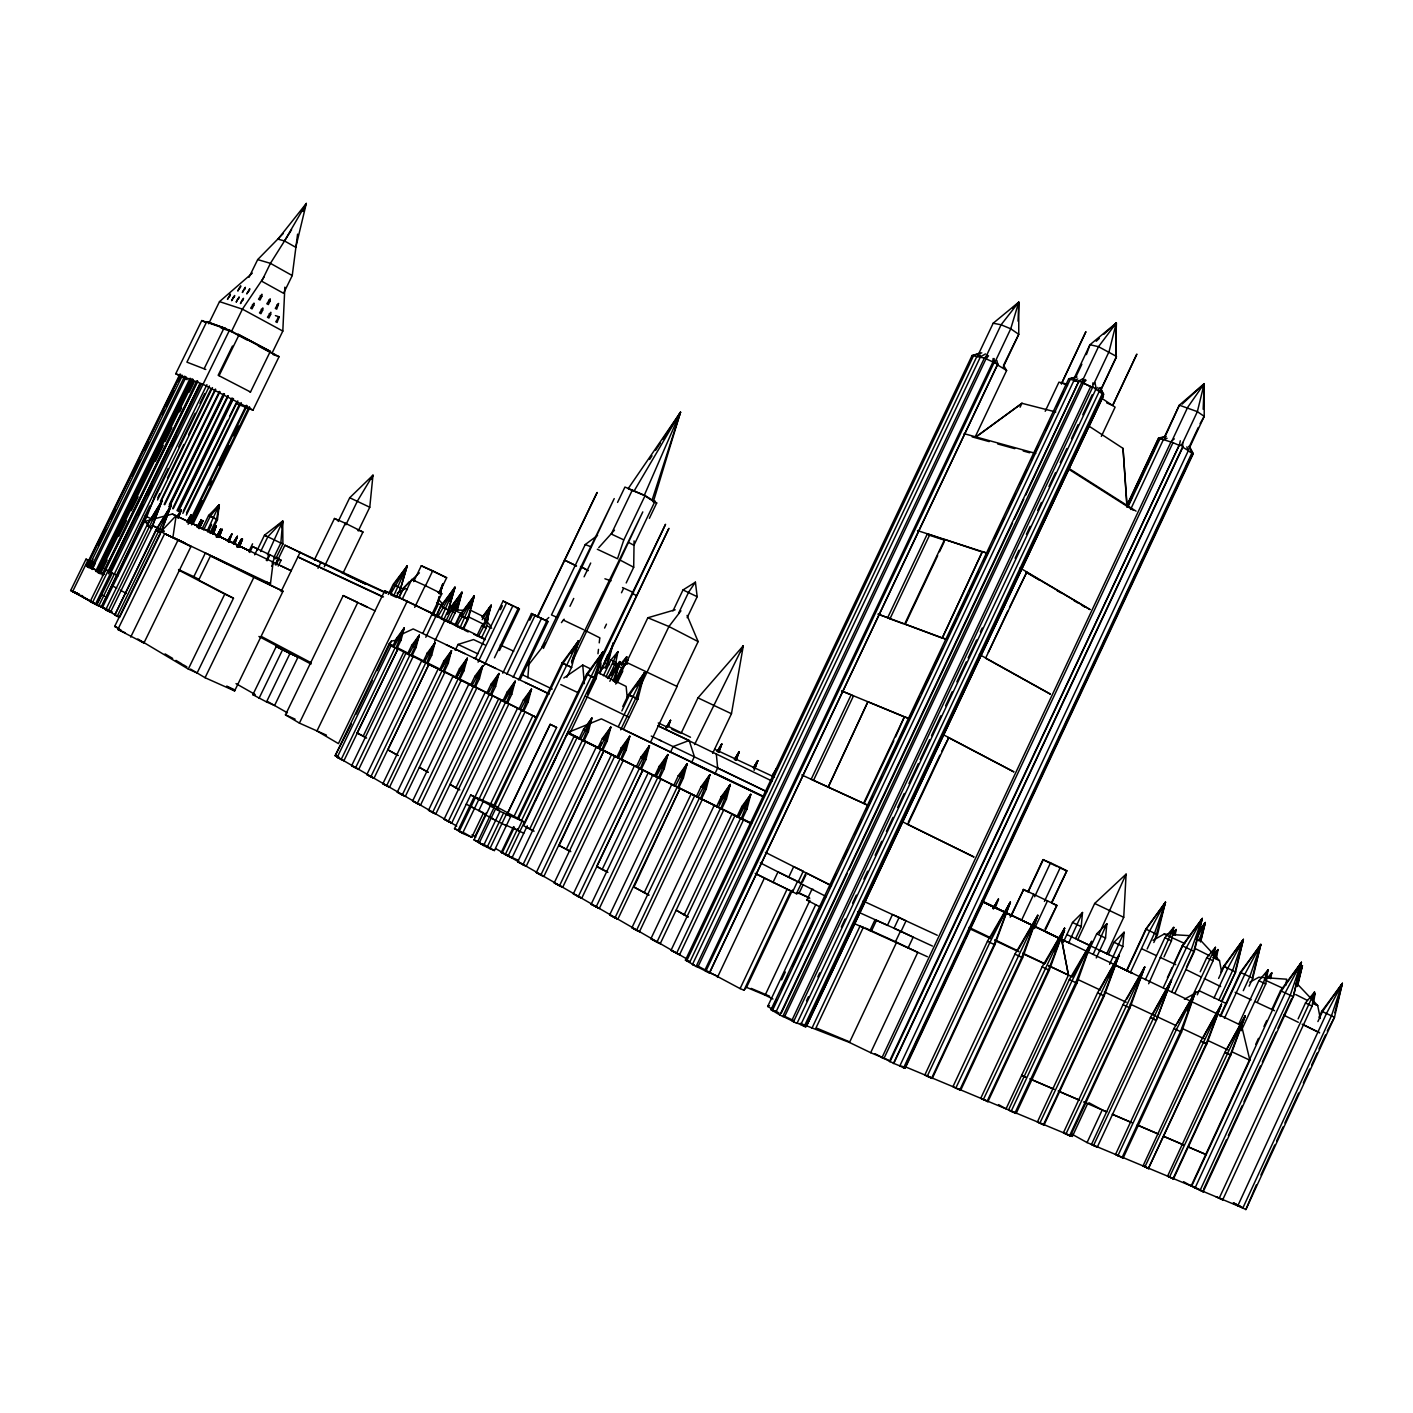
<?xml version="1.0" encoding="UTF-8"?>
<svg xmlns="http://www.w3.org/2000/svg" width="1413" height="1413" viewBox="0 0 1413 1413"><rect width="100%" height="100%" fill="white"/><g stroke="black" fill="none" stroke-linecap="round" stroke-linejoin="round"><path stroke-width="1.5" d="M398.042 755.531L387.763 749.72L397.865 755.354M1092.885 382.852L1092.85 386.791L793.505 1021.793L797.003 1023.383L1096.188 388.575L1094.969 382.746M626.189 582.951L633.695 567.249L634.084 540.896M857.585 911.756L887.435 925.25M1100.356 391.154L1115.775 358.425L1116.341 322.941L1089.953 344.737L1073.58 379.461M1018.049 321.14L1018.791 302.188L1018.755 334.316L1003.248 367.097M1203.17 409.275L1204.229 383.7L1179.325 405.178L1164.683 436.387M258.438 346.079L271.95 353.321L282.812 331.084L284.843 287.157M261.794 296.447L261.9 294.257L258.526 299.203L260.027 300.033L261.776 296.447L260.275 295.617M270.077 301.004L270.201 298.814L266.827 303.76L268.329 304.572L270.077 301.004L268.576 300.192M1098.89 949.836L1106.785 953.651L1123.724 917.302L1126.108 874.152M875.036 1053.762L893.793 1063.406L1182.805 447.214L1182.628 442.534M262.677 310.118L262.836 307.946L259.497 312.909L260.928 313.704L262.677 310.118L261.228 309.323M600.172 673.789L600.984 662.874M270.642 314.445L270.801 312.291L267.481 317.254L268.894 318.031L270.625 314.463L269.229 313.686M527.826 677.904L529.38 658.423M279.067 316.812L277.107 322.5L275.782 321.775L279.067 316.812L275.411 315.611M257.307 549.975L264.496 535.174L282.671 521.132L280.851 542.981L273.663 557.799M996.801 360.35L997.755 364.112L709.432 973.009L705.811 971.314L704.716 970.537L992.791 362.293L993.109 358.513M1114.415 964.531L1122.84 946.48L1124.077 932.244L1114.027 942.277L1108.499 954.146M253.81 305.261L253.987 303.106L250.684 308.122L252.044 308.864L253.792 305.279L252.432 304.537M1075.629 938.603L1081.21 926.628L1082.517 912.498L1072.52 922.477L1063.159 942.524M1096.258 957.961L1105.531 938.038L1106.856 923.766L1096.7 933.816L1087.409 953.722M358.248 530.988L369.764 507.232L372.979 475.192L349.718 497.747L338.202 521.468M597.964 653.724L598.476 649.379M599.218 642.862L599.713 638.517M210.749 533.46L217.443 519.719L219.298 504.759L208.612 515.462L201.9 529.221M177.649 539.837L191.002 546.46L143.914 643.003L117.862 629.456L164.65 533.672L270.448 583.834L273.151 562.127L172.439 513.996L144.479 521.503L148.383 523.411M291.573 229.754L270.431 263.348L261.705 281.205L283.571 293.303L292.244 275.553L297.595 234.134M1285.83 985.267L1286.695 979.209L1258.806 977.248L1249.816 982.176M281.735 527.544L282.688 521.15L277.831 525.671M1313.454 1003.371L1315.061 993.48L1313.189 996.871M1257.446 1001.905L1265.748 983.96L1268.044 969.901L1258.859 980.693L1238.583 1024.531M1216.381 959.056L1217.971 949.554L1212.99 955.4M1164.012 956.866L1171.448 940.864L1173.744 927.37L1164.86 937.737L1145.36 979.704M712.629 753.341L731.457 713.742L743.309 645.759L697.969 697.863L681.048 733.418M1061.463 383.665L1085.908 331.666L1061.428 383.877L1061.605 382.835L1067.486 385.449M1175.139 935.212L1176.128 929.524L1172.437 933.922M1222.704 1199.831L1216.081 1196.67L1222.704 1199.831L1312.094 1006.109L1314.532 992.085L1305.488 1002.947L1298.123 1018.914M1197.288 994.805L1213.061 960.787L1215.445 947.311L1206.72 957.749L1200.22 971.755M1270.729 978.697L1271.771 972.798L1266.666 978.891M625.2 665.205L626.771 656.762L619.795 664.922M481.48 637.917L486.266 627.99L488.068 618.452L481.709 625.8L476.94 635.744M209.848 533.019L216.56 519.26L219.298 504.759L210.961 514.35M608.279 678.046L615.838 662.22L617.958 651.623L610.981 659.942L603.422 675.75M450.217 622.939L455.004 612.995L456.964 603.545L450.765 610.981L445.96 620.908M1180.297 440.75L1179.449 444.742L889.925 1061.87M105.657 609.904L110.585 612.129L105.657 609.904L146.811 525.618L161.894 500.961L152.427 526.042M244.926 289.206L245.367 287.298L242.347 292.509L244.255 288.994M1297.487 986.468L1302.397 965.68L1299.836 969.106M1249.092 986.168L1252.801 978.167L1260.838 944.467L1240.349 972.338L1220.02 1016.212M249.306 290.601L249.765 288.676L246.727 293.904L249.147 290.548M1200.697 941.747L1205.307 922.565L1200.096 929.613M234.205 297.384L234.664 295.494L231.644 300.704L233.392 297.136M218.291 508.804L219.298 504.759L210.29 516.24L203.578 530.016M240.281 287.74L240.758 285.85L237.755 291.043L239.662 287.546M243.001 300.245L243.478 298.337L240.457 303.583L242.206 299.998M1103.924 334.21L1116.288 322.906L1109.099 351.519L1093.574 384.424M440.273 593.937L442.87 583.852L438.807 593.195M457.247 610.699L461.945 592.347L449.21 609.109M1186.461 967.216L1193.861 951.285L1202.251 918.503L1182.222 945.739L1173.903 963.648M1200.414 941.659L1205.307 922.565L1197.694 933.181M1235.598 969.76L1243.352 939.468L1223.623 966.333L1220.867 972.268M1252.766 975.888L1260.838 944.467L1240.932 972.515L1220.567 1016.477M1334.808 1012.803L1342.35 983.43L1321.738 1011.284L1318.965 1017.272M399.42 592.453L407.103 566.083L393.114 584.523L388.31 594.449M447.109 614.302L454.951 587.331L440.626 606.301L425.79 637.281M463.517 629.015L468.268 619.159L474.238 595.897L459.755 615.061L455.021 624.899M613.313 642.809L607.714 664.587L604.34 662.838L607.678 654.837M623.504 729.161L637.846 699.117L644.646 672.641L628.432 694.648L622.762 706.518M706.164 789.125L709.874 774.748L701.078 786.688L696.379 796.579L701.466 799.016L706.164 789.125L701.078 786.688L701.996 787.112L709.874 774.748L700.495 798.575M746.982 809.048L750.762 794.371L741.79 806.558L737.003 816.643L742.196 819.134L746.982 809.048L741.79 806.558L742.69 806.982L750.745 794.371L741.242 818.692M1155.286 938.444L1165.46 902.218L1145.837 929.083L1126.479 970.678M1297.611 984.26L1302.397 965.68L1298.688 970.855M566.825 677.286L571.559 667.395L578.412 640.972L562.162 662.927L493.949 805.216M646.483 753.27L649.432 745.728L645.812 759.682L641.237 769.273L637.864 767.683L649.432 745.728L640.848 757.315L636.274 766.906M412.349 656.162L427.591 663.704L431.707 655.19L434.957 642.774L427.291 653.089L423.176 661.602L424.165 662.043M614.549 681.684L619.795 661.62L607.484 678.328M601.832 749.826L610.805 727.183L599.359 748.643L602.75 750.25L607.237 740.854L610.805 727.2L602.362 738.522L597.876 747.919L598.9 748.378L601.585 742.743M683.38 778.015L687.089 763.815L678.381 775.631L673.736 785.398L678.735 787.783L683.38 778.015L678.381 775.631L679.317 776.055M389.564 644.84L396.965 648.567L401.009 640.195L404.224 628.026L396.7 638.146L392.673 646.5M570.41 732.111L596.003 678.611L603.033 651.87L586.607 674.125L517.405 818.692M613.154 643.092L605.382 668.243M229.842 295.988L230.372 294.116L227.458 299.344L229.718 295.953M486.461 621.667L491.123 605.329L482.098 617.269M456.752 610.416L461.945 592.347L450.994 607.714M440.008 593.796L442.87 583.852L440.149 591.623M443.647 619.901L448.416 610.01L454.951 587.331L442.481 604.87M396.841 596.074L400.691 588.126L407.103 566.083L393.768 584.876L389.935 592.806M595.774 676.226L603.033 651.87L587.561 674.531L518.271 819.293M613.878 681.402L619.795 661.62L608.085 678.576M1202.993 387.674L1204.212 383.682L1182.169 404.1M571.682 662.944L578.412 640.972L563.081 663.315L477.594 841.954L483.069 844.621L479.219 842.96L495.574 808.854L499.39 810.532L490.293 805.869L474.009 839.87L477.594 841.954M638.393 692.564L636.521 698.552L637.846 699.117L628.432 694.648L630.339 695.602M639.647 688.59L644.646 672.641L629.439 695.072L621.861 710.933M234.788 544.305L237.349 536.357L232.633 543.281M652.188 499.813L680.501 412.26L628.149 488.668L644.24 495.433L653.442 501.35L680.501 412.26L662.679 439.461M677.851 787.377L687.089 763.797L680.43 774.306M720.771 808.607L730.221 784.515L721.337 796.579L716.585 806.576L721.69 809.013L726.423 799.034L730.221 784.515L723.385 795.219M213.469 534.096L216.136 526.131L211.508 533.143M623.645 540.437L617.516 558.718L597.31 549.251M191.179 523.411L193.881 515.427L188.123 524.258M620.713 759.17L629.774 736.297L621.331 747.777L616.81 757.262L617.675 757.651L622.197 748.184L621.331 747.777L626.153 750.091L621.632 759.576L618.258 757.986L629.774 736.297L626.153 750.091L624.74 749.402M1296.322 983.572L1302.38 965.68L1300.225 969.3M640.248 768.813L649.432 745.728M613.154 680.995L619.795 661.62L610.999 675.52M582.915 740.483L583.94 740.96L588.373 731.651L591.888 718.104L580.513 739.335L582.915 740.483L591.888 718.104L583.551 729.355L579.118 738.646L580.089 739.087M1181.533 1032.126L1195.557 991.679L1173.956 1028.523L1115.546 1154.439L1117.895 1155.746L1123.194 1157.936L1181.533 1032.126L1173.956 1028.523M403.676 575.903L407.103 566.083L391.012 593.266M458.501 602.168L461.945 592.347L449.776 611.635L447.939 610.787M450.005 601.443L454.951 587.331L437.694 617.039L431.689 614.355M736.138 760.282L739.034 751.999L734.477 759.488L739.034 751.999L735.943 760.194M774.112 775.101L776.196 769.167L771.834 776.32L776.179 769.167L774.73 773.088M1198.895 940.846L1205.289 922.565L1200.909 930.001M469.928 608.102L474.238 595.897L460.355 615.397L456.558 623.257M458.766 679.141L459.702 679.565L463.87 670.892L467.244 658.281L456.47 678.046L458.766 679.141L467.244 658.281L459.455 668.773L455.286 677.445M486.92 617.287L491.123 605.329L482.487 617.481M522.722 710.739L531.482 689.12L523.393 699.983L519.066 708.973L523.711 711.198L528.02 702.208L531.482 689.12L525.459 698.852M668.384 726.335L670.521 720.347L666.177 727.607M754.966 768.46L757.739 760.636L753.447 767.736L757.739 760.636L754.118 770.35M1060.863 940.351L1064.431 930.302L1059.079 939.468M1007.61 913.452L1061.569 939.203L1068.44 975.094L1006.038 1108.852L905.892 1067.027M1076.883 983.183L1091.754 941.447L1069.341 979.58L1008.564 1109.894L1011.143 1111.36L1016.159 1113.426L1076.883 983.183L1069.341 979.58M1022.606 957.784L1037.796 915.341L1014.94 954.128L952.963 1086.632L955.753 1088.204L960.681 1090.235L1022.606 957.784L1014.94 954.128M426.549 663.227L434.957 642.774L428.263 653.53L427.291 653.089L431.707 655.19M395.958 648.09L404.224 628.026L397.689 638.605L396.7 638.146L401.009 640.195M1115.775 358.425L1116.341 322.941L1098.502 346.68L1082.075 381.51M995.494 907.305L998.479 899.057L993.039 908.524M1129.923 1007.981L1144.707 967.057L1122.999 1004.678L1063.441 1132.731L1065.897 1134.091L1070.418 1135.981L1129.923 1007.981L1122.999 1004.678M994.823 944.785L1010.401 902.077L987.457 941.27L924.844 1074.94L927.211 1076.282L932.262 1078.419L994.823 944.785L987.457 941.27M987.033 1101.504L1048.464 969.936L1064.554 928.27L1042.123 966.863L980.746 1098.29L987.934 1101.645L1049.276 970.272L1064.554 928.27M1104.171 995.953L1119.255 954.746L1039.791 1123.247L1044.048 1125.066L1104.171 995.953L1097.565 992.791L1037.425 1121.94L1039.791 1123.247M437.5 601.549L439.408 596.374L437.659 605.665L432.908 615.503M1148.363 1168.586L1206.79 1043.942L1221.468 1004.219L1206.207 1043.695L1148.363 1168.586L1143.029 1165.919L1200.856 1041.116L1221.468 1004.219L1213.096 1023.56M1230.741 1055.14L1245.277 1015.735L1224.859 1052.349L1167.58 1176.146L1173.496 1178.901L1230.741 1055.14L1224.859 1052.349L1230.246 1054.946L1172.931 1178.866M252.574 543.828L248.741 551.671M571.523 661.743L573.837 655.544M155.872 530.087L161.011 532.577L171.167 505.342L155.872 530.087L114.789 615.044L119.61 617.357L160.04 534.556M178.321 517.935L181.235 510.093L176.819 517.211L181.235 510.093L178.25 517.9M1312.359 1000.687L1315.061 993.48M188.229 522.686L191.179 514.809L186.799 521.98L191.179 514.791L188.194 522.669M416.323 643.056L419.255 635.249L411.66 645.458L407.598 653.883L411.942 655.968L416.005 647.525L419.255 635.249L412.649 645.918L411.66 645.458L416.005 647.525L414.857 646.96L410.918 655.508M1097.177 1147.338L1156.346 1020.345L1171.483 980.021L1150.429 1017.519L1091.49 1144.424L1097.442 1147.215L1091.49 1144.424M400.568 637.705L404.206 628.026L393.768 647.048M431.972 650.651L434.957 642.774L424.359 662.167M462.687 670.31L467.244 658.281L460.426 669.232L459.455 668.773L463.87 670.892L462.952 670.451M151.703 527.967L146.811 525.618L151.703 527.967L161.912 500.961L146.828 525.654L151.668 527.967L110.497 612.218M191.055 522.262L193.192 516.628M198.456 527.579L201.458 519.666M234.381 544.111L237.349 536.357L233.074 543.493M371.407 479.29L372.961 475.174L357.454 500.979L345.885 524.824M625.27 660.683L626.754 656.762L621.526 665.682M1214.897 957.625L1217.971 949.554L1214.809 955.259M154.07 497.8L146.811 516.716L102.39 607.608L119.081 617.057M239.062 545.33L241.411 539.201L236.925 546.707M495.098 683.715L498.983 673.524L491.053 684.21L486.814 693.041L491.371 695.214L495.627 686.382L498.983 673.524L493.208 682.815M529.433 694.454L531.482 689.12L520.461 709.662M675.856 424.395L680.501 412.26L634.225 490.806M1230.246 1054.946L1245.277 1015.735L1227.208 1048.552M586.943 730.945L588.373 731.651L586.943 730.945L591.87 718.104L587.667 724.781M607.237 736.456L610.805 727.183L603.369 738.999M626.895 743.786L629.774 736.297L623.274 746.488M162.195 528.533L171.167 505.342L156.207 530.281L114.789 615.044M668.243 726.264L670.521 720.347L666.23 727.642M1162.281 910.378L1165.46 902.218L1146.19 929.171L1126.797 970.837M218.326 535.368L220.728 529.239L216.242 536.799M664.887 762.19L667.872 754.577L659.253 766.288L654.643 775.967L655.597 776.391L659.27 768.654M683.327 773.423L687.089 763.797L675.273 786.158M1199.973 924.332L1202.251 918.503L1182.699 945.862L1163.252 987.722M1202.94 928.588L1205.289 922.565L1196.087 939.504M707.577 780.559L709.874 774.748L698.004 797.374M727.13 792.357L730.203 784.498L718.246 807.388M1060.562 940.193L1064.431 930.302L1059.273 939.574M1240.95 945.597L1243.352 939.468L1224.153 966.492L1218.624 978.414M748.413 800.306L750.762 794.371L738.699 817.473M1258.488 950.401L1260.838 944.449L1255.38 953.634M1298.989 968.453L1301.373 962.412L1280.514 990.707L1272.248 1008.582M1300.825 969.583L1302.38 965.68L1297.487 974.882M191.567 521.256L193.881 515.427L189.642 522.686M1339.966 989.383L1342.332 983.43L1322.515 1011.549L1317.905 1021.564M213.027 533.867L216.136 526.131L211.915 533.355L216.118 526.131L212.904 533.831M1060.492 940.175L1064.431 930.302L1059.45 939.645M303.036 211.438L306.303 203.437L277.955 239.133L284.525 240.952L295.776 247.328L306.321 203.437L284.525 240.952M1187.432 1011.355L1195.557 991.679L1177.435 1023.065M234.152 544.005L237.349 536.357L233.269 543.581M735.661 760.053L739.034 751.999L734.972 759.717M238.868 545.224L241.411 539.201L237.19 546.849M754.312 768.76L757.739 760.636L753.659 768.442M275.729 558.806L282.9 544.04L282.706 521.15L267.446 554.814M718.352 751.981L721.743 744.015L717.203 751.416M484.518 620.713L491.123 605.329L486.867 621.897L488.05 618.452L478.477 636.274M454.597 609.374L461.927 592.347L459.013 597.823M1085.643 955.612L1091.754 941.447L1072.591 976.206M1137.836 982.953L1144.689 967.057L1126.709 999.221M190.543 523.11L193.881 515.427L189.837 522.757M668.013 726.141L670.521 720.347L666.618 727.819M1031.861 929.048L1037.796 915.341L1018.826 948.847M1174.397 933.516L1176.128 929.524L1173.232 935.3M644.24 495.433L680.483 412.243L675.467 421.833M772.858 776.797L776.179 769.167L772.399 776.585M1054.398 951.567L1056.942 945.739M1058.62 941.853L1064.537 928.27L1045.002 963.489M1238.23 1031.879L1245.277 1015.735L1169.452 1177.188M1005.208 913.911L1010.383 902.077L991.661 936.077M1082.499 912.48L1068.793 942.648M1212.778 953.386L1215.427 947.311L1192.166 996.748M238.779 545.188L241.411 539.201L237.243 546.866M1270.199 976.33L1271.771 972.78L1269.263 977.955M1109.523 976.701L1119.255 954.746L1103.535 995.688L1043.359 1124.942M1165.389 993.745L1171.465 980.021L1152.937 1013.916M575.868 646.624L578.412 640.972L570.781 653.354M616.439 669.073L619.795 661.62L609.851 681.278M740.624 651.658L743.309 645.759L694.56 744.58M1312.907 995.67L1314.514 992.067L1219.136 1198.348M599.589 659.5L603.033 651.87L596.374 662.609M642.067 678.293L644.628 672.641L640.23 679.706M1255.733 1044.331L1258.488 1038.361M1263.981 1026.456L1266.737 1020.504M1191.177 1185.966L1281.291 990.972L1301.373 962.412L1293.301 996.695L1203.187 1191.83L1190.558 1185.33L1197.094 1188.28M1192.554 1184.2L1249.869 1060.209L1241.55 1025.573L981.805 901.017M1233.514 1202.781L1243.157 1208.08L1195.027 1188.033L1285.229 992.774L1301.373 962.412L1293.301 996.695L1280.514 990.707M1200.026 1190.523L1290.246 995.176L1301.391 962.412L1295.809 971.738M1203.576 1189.251L1226.519 1139.567M1228.356 1135.593L1242.133 1105.778M1243.97 1101.804L1260.484 1066.02M1262.321 1062.046L1276.098 1032.249M1277.917 1028.275L1291.694 998.461M1237.788 1205.854L1326.524 1013.386L1342.332 983.43L1334.49 1017.254L1245.86 1209.563L1233.266 1203.099L1241.356 1206.808M1242.734 1208.274L1331.488 1015.753L1342.35 983.43L1336.839 992.597M1256.316 1184.959L1245.86 1209.563M1260.926 1174.962L1274.756 1144.972M1276.593 1140.962L1283.057 1126.973M1284.894 1122.964L1298.724 1092.973M1303.316 1082.976L1309.78 1068.987M1311.617 1064.978L1317.146 1052.985M1318.983 1048.994L1325.447 1034.987M1327.284 1030.995L1334.49 1017.254L1321.738 1011.284M543.44 648.408L614.213 498.595L541.621 647.56M1171.748 991.785L1191.212 949.854L1202.251 918.503L1196.952 927.493M1174.892 993.304L1194.338 951.408L1202.251 918.503L1186.443 947.593L1166.061 991.502M1117.895 1155.746L1176.358 1029.706L1195.539 991.679L1180.473 1031.667L1122.028 1157.689M1213.997 998.02L1227.826 968.17L1243.352 939.468L1235.633 971.95L1221.821 1001.782M1218.801 1000.316L1232.631 970.466L1243.352 939.468L1237.753 948.918M1221.291 1001.552L1235.633 971.95L1223.623 966.333L1227.826 968.17M1144.866 1166.944L1221.468 1004.219L1203.205 1037.513M1224.435 1018.331L1244.818 974.299L1260.82 944.449L1249.799 976.666L1243.299 990.672M1241.268 1030.695L1263.416 982.794L1268.044 969.901L1265.094 975.023M1011.143 1111.36L1071.99 980.887L1091.737 941.429L1075.735 982.671L1014.905 1113.108M1099.243 933.534L1126.09 874.135L1094.669 903.472L1077.748 939.751L1091.066 946.074M1093.167 954.34L1106.838 923.749L1105.09 927.193M1109.611 964.355L1124.077 932.244L1122.346 935.671M1130.329 972.515L1149.758 930.796L1165.442 902.201L1157.512 934.558L1153.82 942.506M1147.162 948.988L1154.562 933.092L1165.46 902.218L1161.027 909.778M1065.897 1134.091L1144.689 967.057L1129.128 1007.646L1069.535 1135.822M1148.663 983.748L1173.744 927.37L1170.052 933.993M1191.654 1186.178L1087.056 1142.569L1102.228 1109.929L1088.875 1102.723M1167.438 977.566L1172.066 967.622M1093.503 1145.554L1171.465 980.021L1156.17 1020.292L1150.429 1017.519L1156.346 1020.345M453.785 610.363L456.964 603.545L448.115 621.72M927.211 1076.282L989.877 942.471L1010.383 902.077L994.187 944.538L931.538 1078.349M1010.207 917.178L1023.613 889.501L1056.906 905.38L1044.79 931.308M1011.496 915.359L1023.613 889.501M1028.099 891.409L1042.953 859.652L1050.53 862.795L1066.868 870.744L1051.943 902.66M1028.417 891.444L1043.342 859.563M1021.581 920.181L1033.751 894.199M1034.634 896.76L1050.53 862.795M955.753 1088.204L1037.796 915.324L1021.758 957.431L959.745 1090.077M1044.419 901.423L1060.315 867.441M1034.581 928.482L1047.528 900.788M1051.519 902.589L1066.868 870.744M1045.019 929.012L1056.906 905.38M983.271 1099.72L1064.537 928.27M598.67 665.435L665.558 524.276L599.483 660.948M1113.179 404.577L1136.864 354.098L1112.579 405.478L1106.697 402.864M887.417 925.427L892.504 914.441M894.164 915.2L899.11 917.496L894.04 928.27L932.421 946.039M895.436 941.853L900.487 931.114L913.151 937.208L908.1 947.964L854.247 923.519M900.964 931.626L906.033 920.834L899.11 917.496M849.496 1042.476L896.637 942.206L917.779 952.362L870.673 1052.685L849.496 1042.476L800.182 1023.33M1126.638 505.995L1158.536 438.083L1164.93 436.635M1128.175 503.116L1158.095 439.372L1162.087 438.26M1128.74 504.264L1131.548 498.277M1136.229 488.297L1142.799 474.309M1147.48 464.329L1154.032 450.358M1128.439 505.889L1160.285 438.083L1166.202 436.635M1130.594 509.457L1163.358 439.69L1167.085 438.295M1164.418 438.118L1179.325 405.178L1197.359 411.642L1204.212 416.376L1188.651 449.581M881.889 1057.842L1171.253 441.315L1174.327 438.86M1172.084 440.591L1187.679 407.333L1204.194 383.665L1204.212 416.376L1200.096 423.635M883.884 1058.62L1172.984 442.622L1158.536 438.083M889.413 1061.34L1179.449 444.742L1182.858 446.455L893.422 1063.512M1181.745 444.918L1197.359 411.642L1204.212 383.682L1201.721 387.074M1189.145 446.985L1198.259 427.521M893.793 1063.406L899.834 1065.914L1188.245 450.853L1186.867 446.826M899.834 1065.914L903.614 1067.857L1192.166 452.39L1189.128 446.508M904.656 1067.168L908.4 1059.202M910.272 1055.211L918.68 1037.266M923.343 1027.304L927.087 1019.338M931.75 1009.377L938.303 995.423M942.966 985.444L949.518 971.49M954.181 961.529L963.525 941.606M965.397 937.614L979.403 907.711M986.892 891.78L990.619 883.796M995.3 873.835L1001.835 859.881M1006.515 849.919L1015.859 829.996M1017.713 826.004L1027.057 806.064M1028.929 802.089L1034.546 790.132M1039.209 780.153L1042.953 772.187M1050.424 756.238L1054.169 748.272M1058.832 738.31L1068.175 718.369M1070.047 714.395L1079.391 694.454M1081.263 690.462L1090.606 670.539M1093.397 664.552L1095.269 660.577M1102.741 644.628L1106.485 636.662M1113.956 620.713L1120.509 606.76M1122.364 602.768L1131.707 582.845M1133.579 578.853L1142.923 558.93M1144.795 554.938L1150.394 542.981M1155.075 533.019L1158.819 525.035M1166.29 509.104L1172.825 495.151M1177.506 485.171L1184.041 471.236M1185.913 467.244L1191.512 455.286M904.938 1067.592L963.896 941.853M965.75 937.861L1192.201 454.827M903.614 1067.857L905.15 1068.316L1193.279 453.679L1189.198 446.084M755.672 873.605L796.402 893.723L799.034 893.299L803.132 884.609M819.999 906.899L806.858 900.099L811.963 889.272L813.411 889.431M697.598 965.891L740.094 988.605L743.98 990.23L746.541 987.334L765.139 995.158L809.896 900.364M1045.196 411.289L1058.938 382.164L1067.292 384.195M771.445 1008.635L767.665 1006.462L815.707 904.691M863.555 803.308L904.426 716.744L908.418 718.387M982.371 551.635L942.224 638.128L982.371 551.635L986.486 552.978L917.496 530.599M864.102 803.626L893.793 740.73M895.648 736.791L904.426 716.744M781.601 979.88L785.328 971.967M1082.482 378.931L1079.002 380.892L779.87 1014.976L771.003 1009.677L1068.74 378.79L1076.794 376.865M772.946 1007.61L776.708 999.645M781.407 989.701L787.995 975.765M792.693 965.803L802.089 945.898M803.962 941.906L813.358 922M818.056 912.039L824.627 898.103M829.325 888.141L835.913 874.205M843.437 858.274L847.182 850.308M854.706 834.394L861.276 820.441M865.975 810.497L872.563 796.561M880.069 780.63L881.959 776.638M885.721 768.672L919.545 696.998M921.417 693.006L930.814 673.1M932.704 669.126L942.1 649.203M946.798 639.259L956.195 619.336M958.067 615.361L967.463 595.438M969.353 591.464L978.75 571.559M983.448 561.597L990.018 547.661M994.717 537.699L1004.113 517.794M1008.811 507.832L1015.399 493.896M1020.098 483.935L1026.668 469.999M1031.366 460.055L1037.937 446.102M1045.461 430.188L1049.223 422.222M1056.73 406.29L1063.318 392.355M772.346 1010.701L1070.595 378.666L1076.688 377.13M775.825 1012.309L1073.951 380.45L1077.748 378.967M1075.523 377.66L1081.863 364.201M1086.403 354.592L1089.953 344.737L1098.502 346.68L1116.5 356.429L1100.109 391.224M781.389 1012.98L847.146 873.587M849.019 869.613L1012.467 523.11M1014.357 519.136L1023.736 499.213M1025.626 495.239L1079.002 380.892L1091.119 386.915M779.87 1014.976L782.784 1016.477L1082.005 382.04L1085.131 379.479M782.784 1016.477L784.392 1017.095L1083.365 383.135L1086.102 380.238M793.505 1021.793L791.757 1020.681L1090.73 386.491L1096.188 388.575M806.558 1000.793L808.43 996.801M817.827 976.86L819.717 972.886M841.318 927.034L845.08 919.051M852.604 903.119L856.349 895.136M863.873 879.186L867.635 871.22M875.142 855.271L881.73 841.318M886.428 831.356L892.998 817.403M897.697 807.424L904.267 793.47M908.965 783.509L918.362 763.568M920.252 759.593L929.63 739.653M931.52 735.661L940.917 715.737M945.615 705.758L952.185 691.805M956.884 681.843L966.28 661.92M968.152 657.928L976.613 639.983M980.375 632.017L982.247 628.026M1015.135 558.259L1018.897 550.275M1026.403 534.344L1030.165 526.36M1037.69 510.411L1041.452 502.445M1048.958 486.496L1055.546 472.543M1060.227 462.581L1066.815 448.627M1071.513 438.648L1078.084 424.695M1082.782 414.733L1092.178 394.792M797.003 1023.383L796.226 1022.712L800.853 1024.637L1099.155 391.595L1097.777 387.462M800.853 1024.637L804.244 1026.368L1102.652 393.008L1100.003 387.568M804.244 1026.368L805.657 1026.756L1103.641 394.227L1100.727 388.451M805.657 1026.756L802.708 1025.237L806.311 1026.439L1103.394 395.817L1099.932 388.222M908.294 822.26L939.875 755.213M941.729 751.274L948.812 737.604L907.923 824.45M988.323 652.329L1007.699 611.193M1009.553 607.272L1026.827 572L985.568 658.211L1050.265 694.083M811.945 1028.222L860.022 926.133L863.431 927.14L815.743 1028.434M1101.345 436.387L1115.104 407.156L1100.727 397.601M869.913 930.619L875.036 919.739L900.487 931.114M871.485 930.973L876.572 920.146M177.667 517.635L181.235 510.093L178.462 515.692M688.007 916.86L684.139 914.935L731.952 814.153L737.78 816.961L734.937 815.619L671.034 950.313L679.547 954.746L743.538 819.805L658.776 777.927M738.716 815.372L742.69 806.982M676.491 953.457L740.553 818.392M985.479 353.921L980.428 356.853L692.458 964.496L694.401 965.256L685.429 960.134L972.073 355.511L980.004 353.162M686.612 961.052L973.716 355.37L981.788 352.844M689.632 962.447L976.648 356.906L980.481 355.158M977.672 355.917L993.18 323.224L1018.755 302.17L1010.737 328.805L995.176 361.657M692.458 964.496L696.114 966.492L984.384 358.072L987.563 355.069M985.55 357.613L1001.093 324.778L1018.755 302.17L1012.697 308.087M696.114 966.492L697.81 967.146L985.832 359.202L988.535 355.811M705.811 971.314L994.222 362.311L994.134 358.531M709.432 973.009L997.755 364.112L984.384 358.072L972.073 355.511M1003.831 364.678L1018.755 334.316L1010.737 328.805L1001.093 324.778L993.18 323.224M717.433 977.354L764.398 878.127L755.196 873.358M813.499 780.382L853.452 695.973L851.138 694.843L811.186 779.269L828.212 787.129L867.882 701.766L828.212 787.129M877.95 614.107L887.664 617.711L927.37 533.814L945.085 539.96M975.465 436.352L1006.621 370.506L1003.46 365.155M887.664 617.711L889.96 618.823L929.648 534.944M772.946 882.56L777.998 871.892L795.625 880.37M905.15 624.44L937.667 555.662M939.521 551.741L944.167 541.921M798.186 881.959L788.648 877.349L793.7 866.646L803.255 871.238L798.186 881.959L800.888 883.602L805.975 872.828L831.533 885.721M740.094 988.605L787.112 889.148L790.927 890.897L743.98 990.23M1020.098 407.209L1021.935 403.306L1055.776 411.978M746.541 987.334L792.516 890.031M792.534 891.974L797.586 881.323L801.436 883.072L796.402 893.723M802.584 881.977L805.958 874.824M537.558 617.057L597.134 492.466L537.117 616.898M607.926 872.369L602.15 869.472L648.214 772.805L655.95 776.532L652.735 775.031L591.146 904.285L599.342 908.488L660.984 779.022L640.972 769.131M656.162 776.726L667.854 754.577L664.216 768.672L659.606 778.333L621.172 759.364M596.039 907.093L657.769 777.521M670.327 752.493L673.171 746.541L689.173 740.465L694.384 756.626L691.522 762.649L762.861 796.543M614.938 917.938L677.198 787.094L680.059 788.454L617.852 919.174L614.938 917.938L609.657 914.918L671.776 784.427L674.602 785.752L641.043 768.972M648.956 895.153L633.96 887.064L680.059 788.454M644.187 892.751L691.151 794L680.695 788.825M636.504 930.39L699.4 798.062L702.314 799.44L639.488 931.662L636.504 930.39L631.911 927.74L694.666 795.731L697.545 797.091L691.151 794M714.837 773.953L717.645 768.054M656.886 942.224L720.4 808.448L723.703 810.002L660.26 943.637L656.886 942.224L650.881 938.762L714.219 805.41L717.521 806.964L716.585 806.576M719.093 803.661L721.46 798.663M527.314 825.828L511.93 857.974L505.236 854.635L517.582 828.848M521.379 820.9L603.033 651.87L593.919 677.551L524.612 822.384M523.764 833.246L517.688 830.314L522.121 821.059L524.276 822.26L507.991 856.296M535.28 800.853L541.144 788.613M550.646 768.743L556.492 756.556M566.489 735.643L568.379 731.687M587.596 694.083L595.173 678.258L596.003 678.611L586.607 674.125L596.003 678.611M599.501 672.906L668.914 528.356L599.942 673.083M532.772 830.614L529.698 829.078L574.137 736.191L580.319 739.176L577.069 737.639L517.688 861.806L526.237 866.24L585.706 741.825L582.456 740.306L522.916 864.827M605.983 676.915L617.94 651.623L615.167 657.31M614.814 681.825L620.501 669.956L627.884 660.03M615.256 682.108L620.925 670.257L628.131 660.189M615.715 684.051L626.153 662.22L677.11 686.488L650.545 742.214M626.507 662.397L647.843 617.764L675.149 609.78M617.145 682.903L622.815 670.998L620.925 670.257M596.233 747.106L603.863 750.798L543.864 876.431L540.79 875.124L536.304 872.528L596.233 747.106L599.236 748.519M540.79 875.124L600.861 749.385M569.368 850.979L559.159 845.486L603.863 750.798M672.977 610.928L683.009 589.945L695.408 582.174L697.174 596.692L687.16 617.693M618.47 726.353L644.628 672.641L635.815 698.11L620.678 729.832M640.637 685.482L668.932 626.524L680.942 610.822M678.593 613.224L688.643 592.171L695.408 582.174M566.224 849.425L611.493 754.648L617.781 757.686L614.69 756.22L554.214 882.913L562.692 887.311L623.257 760.388L604.252 751.062M559.424 885.933L620.06 758.887M634.349 765.952L573.289 893.97L581.697 898.297L642.827 770.05L596.692 866.434L602.15 869.472M676.792 686.329L698.128 641.59L687.071 615.414M578.182 896.796L639.383 768.442M197.802 527.279L201.458 519.666L197.043 526.89M494.444 657.804L518.271 608.261L503.063 601.055L475.457 658.458M499.46 650.51L519.419 609.003L518.271 608.261M492.589 695.814L435.822 813.976L432.555 812.563L428.528 810.232L485.224 692.264L492.943 696.061M488.068 693.659L498.983 673.506L490.329 694.737M432.555 812.563L489.357 694.295M502.781 673.206L531.465 613.507L548.032 621.561L520.373 679.194M529.734 620.201L532.595 614.249L531.465 613.507M506.772 674.337L535.191 615.15M459.773 789.92L455.869 787.977L498.648 698.887L504.529 701.731L501.262 700.177L444.088 819.257L451.683 823.143L508.91 703.886L505.995 702.438M513.131 677.392L541.568 618.17M505.571 697.863L508.15 692.529L507.161 692.052L502.869 700.972L503.858 701.431M448.204 821.642L505.501 702.279L508.91 703.886M506.472 702.72L515.144 681.278L507.161 692.052L511.753 694.26L507.479 703.179L504.158 701.607L515.144 681.278L511.753 694.26L510.429 693.606L515.144 681.278L509.139 690.922M518.5 679.971L546.884 620.837M597.558 535.403L585.247 544.553L551.476 614.92L557.411 617.499M470.653 795.007L480.12 799.74L475.369 797.639L459.19 831.374L463.959 833.44L454.527 828.654L470.653 795.007L492.943 804.88L490.735 803.608M457.953 830.632L474.132 796.932M475.033 796.879L517.547 708.231M617.569 502.41L624.935 487.061L645.123 495.539L656.709 502.993L649.379 518.306M569.951 606.301L573.731 598.441M584.099 576.804L590.705 563.028M470.953 806.841L483.546 812.793L471.783 837.308L462.563 833.334L478.777 799.546L475.369 797.639M479.025 799.104L521.644 710.244L490.664 694.878M482.487 800.641L525.053 711.869L521.644 710.244M632.512 489.71L611.264 534.026L623.857 539.907L645.123 495.539M478.777 799.546L483.211 801.489L478.795 810.691L486.019 814.771M474.733 836.991L486.372 812.705M490.24 804.668L532.842 715.79L536.234 717.433M496.97 809.402L578.412 640.972M575.727 649.185L642.809 511.895L573.042 660.101M525.053 822.242L507.956 814.806L510.764 816.378L494.409 850.555L489.922 848.63L483.599 845.504L499.972 811.309L495.574 808.854M487.22 847.058L503.593 812.899L499.972 811.309M655.12 501.032L633.925 545.277L628.891 542.592M489.922 848.63L506.313 814.4L503.593 812.899M507.143 814.082L550.134 724.321L556.616 727.465L513.59 817.297M507.408 813.817L550.275 724.339L556.616 727.465M604.587 628.061L606.46 624.14M621.49 592.754L623.363 588.832M501.279 852.357L510.658 856.967L501.279 852.357L513.608 826.605M502.127 853.01L514.473 827.223M207.782 532.047L211.473 524.4L208.665 530.105M341.116 759.611L395.128 647.719L391.101 645.723L337.195 757.35L343.889 760.812L397.848 649.009L395.128 647.719M414.698 607.378L425.225 585.583L441.792 593.76L422.946 633.112M425.119 586.554L432.731 570.799L446.649 577.723L438.984 593.601M366.603 738.063L357.118 732.976L397.848 649.009M363.106 736.332L403.8 652.011L409.064 654.555L405.973 653.089L351.607 765.758L358.708 769.396L413.126 656.568L396.682 648.426M408.746 654.466L419.255 635.249L414.998 647.066L411.66 645.458M355.475 767.983L409.947 655.049M437.429 614.531L440.626 606.301L449.016 610.345M440.927 618.576L454.951 587.331L450.959 594.838M421.675 660.86L428.898 664.357L374.021 778.245L370.807 776.85L366.85 774.571L421.675 660.86L424.783 662.326M434.603 641.502L445.148 619.618L484.836 638.923M370.807 776.85L425.737 662.856M387.763 750.073L428.898 664.357M456.929 625.8L474.22 595.897L467.685 618.841L462.934 628.697M427.998 663.898L444.883 672.252L389.529 787.218L382.852 783.791L438.154 668.985M460.179 627.354L474.238 595.897L470.176 603.475M442.251 666.724L444.742 661.567L443.77 661.125L439.637 669.709L440.591 670.151M386.561 785.928L441.969 670.875M443.064 671.387L451.506 650.722L443.77 661.125L448.257 663.262L444.124 671.864L440.821 670.31L451.506 650.722L448.257 663.262L447.02 662.662L451.506 650.722L445.854 659.765M455.216 650.298L458.059 644.434L473.514 639.577L484.853 644.876M443.664 671.652L461.203 680.307L405.372 796.367L402.246 795.024L397.283 792.145L453.008 676.332L455.975 677.728M456.258 677.904L459.596 670.963M402.246 795.024L458.148 678.876M500.414 609.692L502.322 605.735M478.071 662.149L506.684 602.644M459.331 679.388L476.817 688.025L420.526 805.127L412.614 801.03L468.833 684.157L471.942 685.623L461.203 680.307M417.171 803.679L473.514 686.471M484.323 665.152L512.954 605.612M474.203 686.771L475.245 687.248L479.449 678.505L482.787 665.735L471.96 685.694L474.203 686.771L482.787 665.735L474.892 676.315L470.688 685.058L471.73 685.552M199.162 528.639L202.977 520.743L198.527 528.321M266.509 701.925L289.983 653.495L298.002 657.169L274.581 705.511L266.509 701.925L252.856 694.701L276.242 646.518L298.002 657.169M342.917 573.378L362.947 532.03L345.39 523.252L334.457 518.5L314.428 559.76M299.415 723.103L285.444 714.837L343.2 595.58L357.754 602.521L299.415 723.103L326.456 735.149M407.209 601.214L384.707 590.846L316.971 730.963L338.431 743.609L407.209 601.214L432.431 613.454L424.589 609.815M394.192 594.785L407.103 566.083L404.189 571.559M398.713 597.681L403.482 587.808L419.396 572.848M399.349 596.993L403.147 589.133L409.169 581.891M402.228 599.165L411.713 579.507L425.225 585.583M413.656 581.591L421.304 565.765L432.731 570.799M456.77 826.093L335.146 755.743L389.246 643.71L391.33 641.184L395.499 640.248L397.424 637.687M335.146 755.743L351.272 724.127M356.058 714.219L372.326 680.518M377.112 670.61L391.33 641.184M198.703 580.089L233.481 598.194L197.113 672.977L188.3 669.038L224.755 594.114L178.621 570.093M249.748 552.465L252.609 546.584L269.177 554.479L277.972 558.718L275.111 564.617M254.64 554.814L257.519 548.915M260.646 551.565L267.852 536.728L282.671 521.132M205.062 677.71L253.828 577.405L283.006 591.235L234.629 690.904L205.062 677.71L190.525 669.056M266.298 560.396L269.177 554.479M267.057 560.767L269.918 554.85M272.108 563.186L274.97 557.27M271.596 566.207L273.486 562.286L291.184 570.764L280.657 565.73M277.248 561.014L284.931 545.206L386.579 592.842M275.994 565.059L278.856 559.159L281.063 560.219L278.202 566.101M281.081 591.588L300.157 552.271M318.013 568.309L320.91 562.356M259.074 698.252L282.547 649.856L276.242 646.518M324.284 566.772L345.39 523.252M209.442 385.961L101.383 606.989L149.813 505.978M157.832 497.659L159.757 493.72M167.458 477.965L183.831 444.477M188.636 434.621L210.784 389.334M232.474 346.026L218.167 375.275L250.49 392.002L270.325 351.36L238.196 334.333L270.325 351.36M157.55 499.955L212.462 387.621M219.103 375.628L239.133 334.651M160.428 501.35L215.253 389.176M160.905 501.58L215.747 389.37M108.13 611.158L161.912 500.961L155.589 513.873M164.173 504.441L219.404 391.436M164.738 504.706L219.986 391.666M169.366 504.494L223.554 393.591M168.959 506.737L224.119 393.803M169.383 506.949L224.526 394.086M117.226 616.298L171.15 505.342L163.784 520.125M121.253 630.286L114.683 626.401L160.976 531.606L176.148 515.604L172.881 537.576L160.941 531.659M172.669 508.539L227.758 395.764M173.198 508.786L228.305 395.976M176.996 510.605L232.015 397.954M177.967 511.064L232.951 398.448M178.497 511.329L233.498 398.66M183.301 511.206L227.634 420.42M229.56 416.464L236.307 402.652M182.842 513.414L237.79 400.886M186.551 512.76L239.486 404.295M186.322 515.091L241.217 402.634M130.703 637.086L177.95 540.278L191.002 546.46M191.532 517.6L246.339 405.266M190.419 521.927L247.169 405.602M191.603 522.492L202.165 500.838M209.848 485.101L211.756 481.162M219.439 465.425L229.047 445.749M233.852 435.911L238.638 426.072M191.514 524.877L249.2 406.644M192.857 524.435L249.96 407.386M237.101 403.959L252.98 410.141L279.067 356.659L229.542 330.13L201.794 320.557L175.742 373.756L187.152 379.655M207.799 529.61L219.298 504.759L216.383 510.164M199.251 579.489L193.828 576.681L205.38 552.978L227.246 563.84L210.484 555.892L198.915 579.63M98.221 605.594L70.65 590.528L86.016 559.159L92.781 562.056M86.016 559.159L87.959 560.202L72.593 591.605L78.669 594.043M87.906 562.109L179.946 374.109M86.493 566.224L180.369 374.48M86.758 566.507L180.793 374.427M206.74 321.687L225.815 328.558L206.74 321.687L186.922 362.152L205.803 369.464M87.571 566.807L90.467 560.873M98.221 545.047L105.957 529.221M110.815 519.33L115.654 509.439M132.115 475.81L139.869 459.984M144.709 450.093L148.577 442.163M162.142 414.468L164.085 410.512M166.01 406.555L173.764 390.73M178.603 380.839L180.546 376.882M87.571 567.231L90.45 561.35L87.959 560.202M88.489 567.302L182.489 375.293M89.072 567.408L92.94 559.495M89.125 568.061L92.004 562.18L90.45 561.35M208.665 323.754L219.51 301.623L252.326 273.115M90.591 568.45L184.732 376.158M92.039 569.103L186.127 376.882M92.198 569.474L95.077 563.575L92.004 562.18M95.625 571.4L190.154 378.225M96.473 571.788L190.967 378.649M97.727 572.548L192.398 379.09M98.133 572.689L192.751 379.338M98.68 572.971L193.316 379.549M99.475 573.501L193.281 381.775M100.358 573.89L107.123 560.06M118.727 536.357L126.463 520.549M131.303 510.658L138.068 496.828M155.465 461.256L163.202 445.448M165.144 441.51L171.909 427.68M179.645 411.872L181.571 407.915M189.307 392.108L194.146 382.217M102.036 574.879L196.955 380.839M102.495 575.056L197.361 381.121M237.914 298.602L236.165 302.17L239.168 296.942L238.532 298.814M102.919 575.285L197.82 381.28M107.406 570.463L108.412 570.993L105.728 569.775L90.167 601.585L98.786 605.841L206.934 384.672M204.196 368.634L224.208 327.692M249.024 277.284L257.696 259.586L283.254 233.534M92.375 602.821L107.953 570.976L105.728 569.775M108.253 571.117L199.745 384.071M108.412 571.329L200.045 383.983M108.43 573.837L201.088 384.389M110.921 570.075L115.742 560.219M137.926 514.88L142.748 505.024M147.57 495.168L152.374 485.313M171.662 445.872L176.484 436.016M95.43 604.181L229.542 330.13M107.953 570.976L112.316 573.077L96.738 604.923L107.529 609.568M221.082 328.046L231.414 331.631L242.418 309.147L264.019 277.072M153.664 498.083L168.129 468.498M178.745 446.808L195.135 413.267M199.957 403.412L204.779 393.538M200.081 526.625L202.977 520.743L198.615 528.356M197.696 527.208L201.458 519.666L197.113 526.943M993.498 908.753L998.479 899.057L993.215 908.63M717.769 751.681L721.743 744.015L718.864 752.211L721.76 744.015L717.274 751.451M489.128 609.038L491.123 605.329L482.204 619.601M1100.197 989.171L1119.255 954.746L1097.565 992.791M237.985 546.513L242.418 539.024L239.345 547.167L242.418 539.024L237.843 546.442M217.584 536.728L222.053 529.398L219.086 537.47L222.071 529.398L217.567 536.728M635.832 686.771L638.022 683.238M642.933 756.061L649.432 745.728M661.302 764.998L667.854 754.577L658.617 777.892L662.52 779.782M649.644 459.402L652.011 455.781M655.561 450.341L660.313 443.081M1113.762 326.456L1116.305 322.923M527.95 665.629L545.365 643.268M561.438 622.621L564.123 619.177M598.741 547.661L614.461 530.175M545.63 620.484L548.827 617.499M1096.205 341.257L1099.296 338.431M901.688 1066.038L905.15 1068.316M1103.394 395.817L806.311 1026.439M596.692 866.434L606.177 871.273M563.822 677.993L582.721 665.028L590.634 668.932M195.542 525.035L200.452 527.914M401.822 634.172L413.179 628.926L549.233 693.96M357.118 732.976L364.713 736.897M446.473 613.949L453.467 609.851L463.429 610.31M602.062 668.791L609.498 664.428M1152.99 940.334L1164.082 934.081L1168.48 934.346M1184.394 999.238L1199.443 990.849L1226.555 1003.672M397.141 593.177L404.295 589.203M767.665 1006.462L769.449 1005.614M1115.546 1154.439L1119.308 1155.922M1167.58 1176.146L1173.496 1178.901M1143.029 1165.919L1149.016 1168.675M1068.74 378.79L1077.73 381.528M1063.441 1132.731L1070.418 1135.981M613.383 663.439L627.513 664.075M806.858 900.099L808.342 900.187M1172.861 934.629L1190.4 935.706M1037.425 1121.94L1041.505 1123.653M775.136 1011.213L771.003 1009.677M980.746 1098.29L981.664 1098.449M1145.837 929.083L1157.141 934.47M772.01 1009.606L773.141 1009.871M564.405 560.096L576.557 565.977L564.864 560.219M1008.564 1109.894L1016.159 1113.426M1073.951 380.45L1079.161 381.722M252.856 694.701L254.923 695.214M636.486 595.597L633.059 593.796M604.905 578.782L611.017 580.831M924.844 1074.94L932.262 1078.419M1182.222 945.739L1193.861 951.285M964.072 433.667L1035.764 453.432M972.162 436.882L989.188 441.598M997.702 443.947L1014.728 448.645M1023.242 450.994L1029.618 452.761M257.696 259.586L270.431 263.348L292.244 275.553M1240.349 972.338L1252.801 978.167M928.217 534.838L944.926 540.278M89.443 600.631L86.917 599.183L87.8 599.589M219.51 301.623L242.418 309.147L282.812 331.084M982.777 552.218L944.626 539.483L904.656 624.016L942.224 638.128M273.027 354.539L279.067 356.659M652.859 501.633L656.709 502.993M992.791 362.293L997.755 364.112M878.533 614.319L945.739 639.153L941.765 637.634M889.96 618.823L903.243 623.734M249.553 391.648L250.49 392.002M175.742 373.756L203.048 384.301L252.98 410.141M585.247 544.553L591.288 546.902M683.009 589.945L697.174 596.692M1099.155 391.595L1103.641 394.227L1095.004 388.822M842.148 691.134L908.347 718.387M1206.207 1043.695L1200.856 1041.116L1206.79 1043.942M841.583 690.904L851.138 694.843M867.882 701.766L904.938 717.15M647.843 617.764L668.932 626.524L698.128 641.59M671.034 950.313L679.547 954.746M794.3 1020.893L784.657 1016.265M870.673 1052.685L888.3 1060.033M349.718 497.747L369.764 507.232M1049.276 970.272L1042.123 966.863M817.262 1028.364L848.966 1041.611M609.657 914.918L617.852 919.174M650.881 938.762L660.26 943.637M751.151 988.394L769.626 996.183M554.214 882.913L562.692 887.311M591.146 904.285L599.342 908.488M631.911 927.74L639.488 931.662M570.463 666.936L571.559 667.395L562.162 662.927L571.559 667.395M474.009 839.87L479.819 842.378M1025.661 1077.059L1021.67 1075.346L1025.732 1077.095M1031.667 1079.638L1053.639 1089.07M1059.644 1091.648L1079.62 1100.232M1083.612 1101.946L1087.604 1103.659L1072.361 1136.458L1006.038 1108.852L998.549 1104.613M518.571 860.358L505.236 854.635M536.304 872.528L543.864 876.431M412.614 801.03L420.526 805.127M428.528 810.232L435.822 813.976M444.088 819.257L451.683 823.143M454.527 828.654L459.384 830.738M1102.228 1109.929L1106.238 1111.642M1112.225 1114.221L1132.237 1122.823M1138.224 1125.402L1158.236 1134.003M1164.224 1136.582L1184.235 1145.166M1188.227 1146.897L1206.225 1154.633L1187.98 1146.791M1029.794 1078.825L1054.116 1089.282M1058.178 1091.03L1078.455 1099.738M1084.548 1102.352L1106.856 1111.943M1112.932 1114.557L1131.195 1122.399M1137.271 1125.013L1157.565 1133.721M1163.641 1136.335L1183.917 1145.042M517.688 861.806L526.237 866.24M337.195 757.35L340.021 758.569M382.852 783.791L389.529 787.218M709.096 972.55L717.822 976.312M351.607 765.758L358.708 769.396M397.283 792.145L405.372 796.367M357.471 529.628L362.947 532.03M366.85 774.571L374.021 778.245M515.745 607.396L519.419 609.003M548.032 621.561L532.595 614.249M472.807 807.477L466.255 804.174M492.978 818.71L485.86 815.142M505.271 824.892L517.688 830.314M506.313 825.687L491.106 818.145M446.649 577.723L421.304 565.765M490.293 805.869L494.073 807.529L483.211 801.489M506.313 814.4L510.764 816.378M497.5 806.964L493.879 805.375L519.225 819.01M580.513 566.507L588.091 570.605M622.497 587.561L633.519 592.595M697.969 697.863L731.457 713.742M610.981 659.942L615.838 662.22M613.189 664.163L622.338 668.243M79.428 594.873L73.37 591.8M70.65 590.528L78.934 594.114M83.084 597.028L86.122 598.635M112.369 612.059L99.263 605.841M114.488 614.761L119.346 617.075M114.683 626.401L118.674 628.184M226.663 686.188L234.982 689.897M285.444 714.837L295.14 719.164M1172.984 442.622L1178.53 445.095M1059.149 867.529L1066.391 870.779M737.003 816.643L737.922 817.05M78.881 594.114L72.77 591.358L73.706 591.888M79.711 594.979L75.083 592.736M92.852 602.627L94.424 603.333L90.326 601.02M100.623 606.566L104.562 608.332M117.862 629.456L125.386 632.83M437.906 592.012L441.792 593.76M673.736 785.398L674.672 785.822M696.379 796.579L697.298 796.985M107.423 597.469L101.524 594.82L96.632 604.835L73.034 591.482M276.259 557.958L281.063 560.219M799.034 893.299L809.773 898.173M865.392 928.023L896.637 942.206M908.1 947.964L927.423 956.742M1164.082 934.081L1184.783 943.531M1264.441 979.827L1283.357 988.446M454.986 610.557L462.634 614.054M403.482 587.808L407.368 589.592M1094.669 903.472L1123.724 917.302M1313.913 1003.813L1317.711 1005.544L1320.29 1018.455M798.009 892.539L808.995 897.555M1083.365 383.135L1090.73 386.491M1258.859 980.693L1265.748 983.96M401.327 588.479L393.768 584.876M450.765 610.981L455.004 612.995M460.355 615.397L468.268 619.159L466.343 618.293M1206.72 957.749L1213.061 960.787M1305.488 1002.947L1312.094 1006.109M484.783 627.301L486.266 627.99L481.709 625.8L486.266 627.99M628.432 694.648L637.846 699.117M801.789 774.96L867.423 805.092L827.647 786.847M112.316 573.077L118.144 575.745L117.226 575.25M1164.86 937.737L1171.448 940.864M724.816 798.239L726.423 799.034L721.337 796.579L722.255 797.003M500.29 644.982L513.749 651.199M607.237 740.854L602.362 738.522M644.275 758.94L645.812 759.682L640.848 757.315L641.838 757.774M660.207 766.729L659.253 766.288L664.216 768.672L662.644 767.895M863.219 901.035L937.261 935.265M445.148 619.618L384.707 590.846M390.571 594.679L396.541 597.452M314.551 559.495L343.041 573.113M386.032 593.142L346.326 574.702L365.896 584.205L355.511 579.383M441.615 618.965L449.546 622.656M456.152 626.047L463.27 629.368M473.744 634.225L485.366 639.63M1052.791 903.631L1056.147 905.203M527.031 701.749L528.02 702.208L523.393 699.983M584.523 729.797L583.551 729.355L587.366 731.192M658.246 722.944L667.89 727.448M671.811 729.267L679.653 732.923M714.943 749.385L774.465 777.132M1142.393 949.077L1156.223 955.541M1160.161 957.378L1175.775 964.655M1235.121 992.315L1251.212 999.821M1254.938 1001.552L1274.561 1010.701M492.042 684.669L491.053 684.21L495.627 686.382L494.32 685.747M178.568 569.545L193.828 576.681M224.755 594.114L233.481 598.194M383.471 596.904L297.913 556.899L318.667 566.949M320.663 567.885L382.287 596.692M217.443 519.719L208.612 515.462L209.566 515.939M658.122 725.929L689.173 740.465M1072.52 922.477L1081.21 926.628M1114.027 942.277L1122.84 946.48M970.678 929.224L990.619 938.585M994.611 940.457L1018.561 951.691M1024.549 954.499L1044.49 963.86M1048.481 965.733L1072.414 976.966M1078.402 979.774L1100.338 990.071M1104.312 991.944L1126.249 1002.223M1130.241 1004.095L1176.093 1025.608M1182.08 1028.417L1204 1038.696M1207.991 1040.569L1227.932 1049.93M1231.924 1051.802L1249.869 1060.209M459.755 615.061L468.268 619.159M1096.7 933.816L1105.531 938.038M560.784 684.563L577.935 692.617M335.958 755.831L338.873 757.015M685.429 960.134L690.321 961.988L687.884 960.681M277.972 558.718L276.86 558.188L278.856 559.159M563.345 620.077L583.534 629.65M514.191 606.654L503.063 601.055M1057.224 866.611L1042.953 859.652M458.059 644.434L477.824 653.813M659.27 739.935L766.817 791.739L717.663 768.036L716.32 754.012M1066.886 934.558L1117.188 958.615M1105.602 953.104L1109.452 954.941M172.404 514.067L249.43 550.823M184.679 542.91L174.788 538.229L184.838 543.034M207.817 531.023L248.458 550.434M998.496 909.036L982.653 901.476L1070.383 943.619M152.692 519.507L145.203 515.922M266.474 581.926L270.448 583.834M521.556 674.354L552.253 689.067M763.055 796.173L601.355 718.864L568.026 732.446L579.86 738.363M361.64 604.428L366.885 606.936L360.368 603.81M446.084 644.681L464.753 653.636M473.92 657.981L495.804 668.49M525.159 682.444L548.774 693.783M624.051 729.903L762.932 796.402M343.2 595.58L375.046 610.822M1115.14 965.079L1132.219 973.257L1116.341 965.627M195.259 524.912L248.882 550.611M156.207 530.281L161.011 532.577M210.29 516.24L216.56 519.26M651.252 736.067L661.001 740.783M982.777 901.706L998.09 909.054M969.088 927.405L990.955 937.896M994.929 939.804L1018.755 951.249M1022.729 953.157L1044.596 963.648M1048.57 965.556L1068.44 975.094L1061.569 939.221M442.463 607.131L448.416 610.01M394.863 585.318L400.691 588.126M252.609 546.584L256.636 548.527M396.7 638.146L399.985 639.736M427.291 653.089L430.647 654.696M621.331 747.777L625.253 749.667M640.848 757.315L644.823 759.223M678.381 775.631L682.497 777.609M701.078 786.688L705.193 788.684M721.337 796.579L725.523 798.61M741.79 806.558L746.029 808.607M439.443 669.568L429.004 664.481M657.769 725.576L772.116 781.106M284.931 545.206L316.123 560.36M341.911 572.777L353.568 578.447M585.406 696.114L629.156 717.309M152.304 525.318L164.049 531.023M764.398 878.127L787.112 889.148M669.073 726.812L690.498 737.25M431.76 614.019L463.093 629.227M464.241 630.021L468.198 631.947M676.562 786.705L718.034 806.894M721.99 808.819L737.78 816.502M741.719 818.427L751.592 823.231M282.547 649.856L289.983 653.495M784.392 1017.095L791.757 1020.681M907.358 824.221L973.84 856.932M1302.132 1024.178L1319.654 1032.779M1283.728 1015.152L1298.3 1022.305M1303.74 1024.973L1319.283 1032.603M467.774 616.474L483.299 624.087M486.443 625.623L491.689 628.202M1023.189 889.466L1028.77 892.204M1185.754 969.459L1201.28 977.072M1204.265 978.538L1220.691 986.574M436.564 602.75L441.986 605.4M765.139 995.158L772.946 999.009M697.81 967.146L704.716 970.537M411.713 579.507L415.369 581.308M902.236 821.642L973.751 856.879M596.569 671.864L626.136 686.418L627.337 698.729M471.412 610.663L481.55 615.662L490.788 626.083M152.198 525.548L163.908 531.323M582.121 740.059L597.381 747.601L583.587 740.783M623.045 760.282L634.896 766.129M702.014 799.281L718.087 807.194M601.39 749.579L617.216 757.403M216.878 558.435L283.006 591.235M474.998 687.124L486.743 692.935M523.958 711.322L535.986 717.256M583.94 740.96L567.761 732.976L523.658 825.722L529.698 829.078M210.484 555.892L253.828 577.405M164.65 533.672L177.95 540.278M1295.703 994.54L1307.414 1000.404M1312.553 1002.983L1317.711 1005.544L1298.388 985.091L1295.332 983.554M334.457 518.5L338.343 520.443M1194.497 948.229L1209.51 955.718M1212.849 957.378L1219.507 960.716L1221.468 971.243M583.816 740.341L617.357 757.121M621.314 759.099L637.104 766.994M389.246 643.71L393.167 645.653M397.071 647.613L408.781 653.495M412.684 655.455L424.412 661.319M428.316 663.28L440.026 669.144M443.929 671.104L471.271 684.81M475.174 686.771L486.884 692.635M490.806 694.595L518.129 708.302M523.993 711.234L535.721 717.098M585.353 630.551L599.889 637.864M1196.016 938.55L1201.492 941.288L1219.507 960.716M427.945 772.205L419.343 767.312L428.104 772.187M765.404 852.357L829.784 884.838M266.562 536.234L264.496 535.174L282.9 544.04M800.888 883.602L826.393 896.637M760.406 862.919L788.648 877.349M521.503 820.67L517.511 818.445M948.229 737.48L1013.775 771.834M619.318 559.672L633.695 567.249M943.213 734.654L1013.704 771.781M261.635 636.592L311.302 662.856M258.915 636.468L310.984 664.057M273.062 353.833L274.546 354.628M201.794 320.557L205.574 322.57M231.414 331.631L246.869 339.897M98.928 565.659L104.721 568.768M89.054 560.555L88.101 560.043L90.45 561.102L89.054 560.36M104.438 574.314L85.769 564.688L103.502 574.314M278.608 318.808L277.513 318.208M112.899 586.095L116.731 588.197M120.37 590.192L126.287 593.442M277.337 304.996L275.323 308.405L276.718 309.164L278.626 303.442L277.054 304.837L278.184 305.455M1198.754 1189.092L1203.187 1191.83M1183.599 1181.71L1195.027 1188.033M684.139 914.935L676.156 910.166L688.219 916.86M1121.004 1156.717L1123.194 1157.936M458.395 789.037L450.041 784.392L455.869 787.977M527.084 827.276L534.096 831.18M570.817 851.597L559.159 845.486M648.655 894.888L633.96 887.064M1071.884 1134.127L1087.056 1142.569M958.12 1088.805L960.681 1090.235M979.386 654.466L1050.212 694.013M81.724 595.421L82.625 595.933M1189.923 451.789L1193.279 453.679L1182.805 447.214M75.578 592.559L76.514 593.089M101.683 607.025L102.601 607.555M81.618 596.056L94.989 603.616M236.024 683.627L255.047 694.437M267.393 701.413L287.387 712.806M985.515 1100.285L987.934 1101.645M73.741 591.623L75.119 592.418M576.751 895.453L581.697 898.297M582.35 567.32L587.826 570.481M496.051 848.807L687.336 959.25M775.207 1010.825L778.987 1012.997M519.843 831.533L513.096 827.7M471.977 834.889L475.775 837.097M459.19 831.374L462.563 833.334M483.564 844.25L494.409 850.555M479.219 842.96L483.599 845.504M464.577 833.105L471.783 837.308M1026.156 572.018L1089.953 609.533M1026.386 572.389L1039.685 580.266M1056.765 590.404L1060.562 592.665M1073.862 600.543L1077.66 602.803M1081.457 605.047L1085.255 607.307M227.122 686.453L234.629 690.904M140.24 640.813L143.914 643.003M1020.115 568.008L1089.9 609.445M165.074 653.901L172.651 658.423M175.971 660.401L182.065 664.022M183.248 664.728L186.887 666.901M137.803 638.941L188.3 669.038M996.977 364.572L1006.621 370.506M1069.323 468.692L1136.052 511.135M1069.464 469.681L1133.438 510.34M1089.087 426.196L1123.035 448.398L1127.115 506.843M438.789 599.73L442.87 604.199M1158.095 439.372L1158.731 440.379M582.721 665.028L584.328 683.627M1123.017 448.416L1126.973 507.126M231.891 534.043L228.835 542.115L231.891 534.043L227.369 541.426L231.873 534.043M482.787 665.735L478.177 677.869L479.449 678.505L474.892 676.315L475.934 676.792L482.787 665.735M220.728 529.239L216.507 536.94L220.728 529.239M242.418 539.024L238.673 546.849L242.418 539.024M191.179 514.809L187.54 522.351L191.179 514.809M222.053 529.398L218.344 537.117L222.053 529.398M1021.935 403.306L976.1 436.829L1021.935 403.341M1012.079 915.871L982.282 901.635L1012.114 915.818M1063.742 940.546L1045.867 931.997L1063.759 940.51M148.294 523.622L144.373 521.697L148.277 523.622M579.613 738.822L567.761 732.976L579.63 738.84M751.363 823.673L741.489 818.798L751.38 823.673"/></g></svg>
